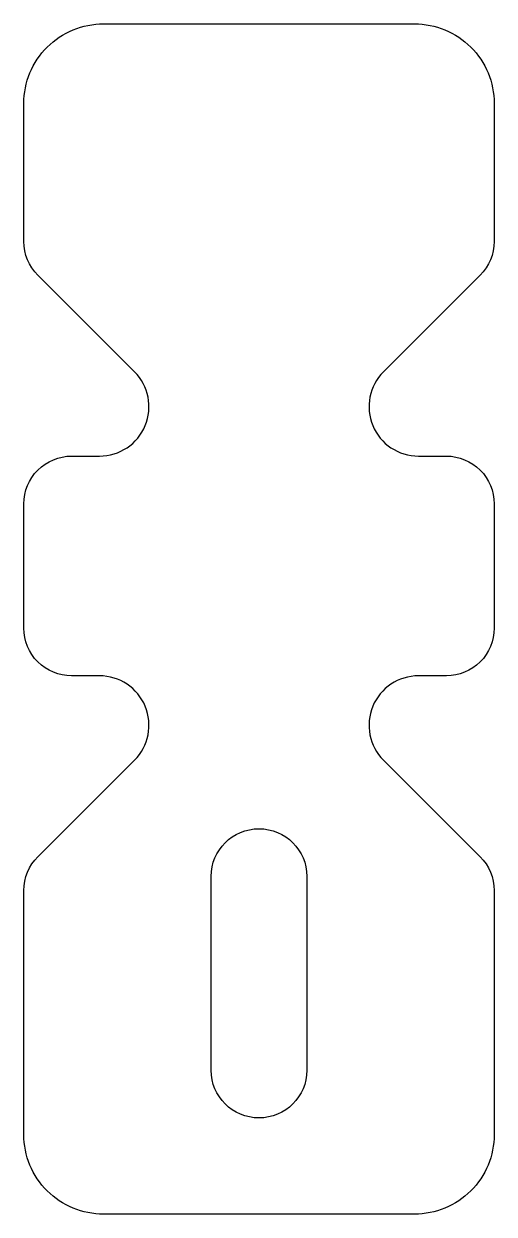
# Model space of a CAD drawing. Header units: millimetres. Extents: x -14.7 to 14.7, y -45.7 to 29.
import ezdxf

# ---------------------------------------------------------------- set-up
doc = ezdxf.new("R2010")
doc.units = ezdxf.units.MM
doc.layers.get('0').update_dxf_attribs({"linetype": 'CONTINUOUS'})

msp = doc.modelspace()

# ---------------------------------------------------------------- linework, layer by layer
for points in [[(14.75, 24.044), (14.75, 15.377, -0.198912), (13.871, 13.255), (7.808, 7.192, 0.668179), (10, 1.9), (11.75, 1.9, -0.414214), (14.75, -1.1), (14.75, -8.9, -0.414214), (11.75, -11.9), (10, -11.9, 0.668179), (7.808, -17.192), (13.871, -23.255, -0.198912), (14.75, -25.377), (14.75, -40.704, -0.414214), (9.75, -45.704), (-9.75, -45.704, -0.414214), (-14.75, -40.704), (-14.75, -25.377, -0.198912), (-13.871, -23.255), (-7.808, -17.192, 0.668179), (-10, -11.9), (-11.75, -11.9, -0.414214), (-14.75, -8.9), (-14.75, -1.1, -0.414214), (-11.75, 1.9), (-10, 1.9, 0.668179), (-7.808, 7.192), (-13.871, 13.255, -0.198912), (-14.75, 15.377), (-14.75, 24.044, -0.414214), (-9.75, 29.044), (9.75, 29.044, -0.414214)], [(3, -36.66, -1), (-3, -36.66), (-3, -24.5, -1), (3, -24.5)]]:
    msp.add_lwpolyline(points, format="xyb", close=True)

doc.saveas('drawing.dxf')
